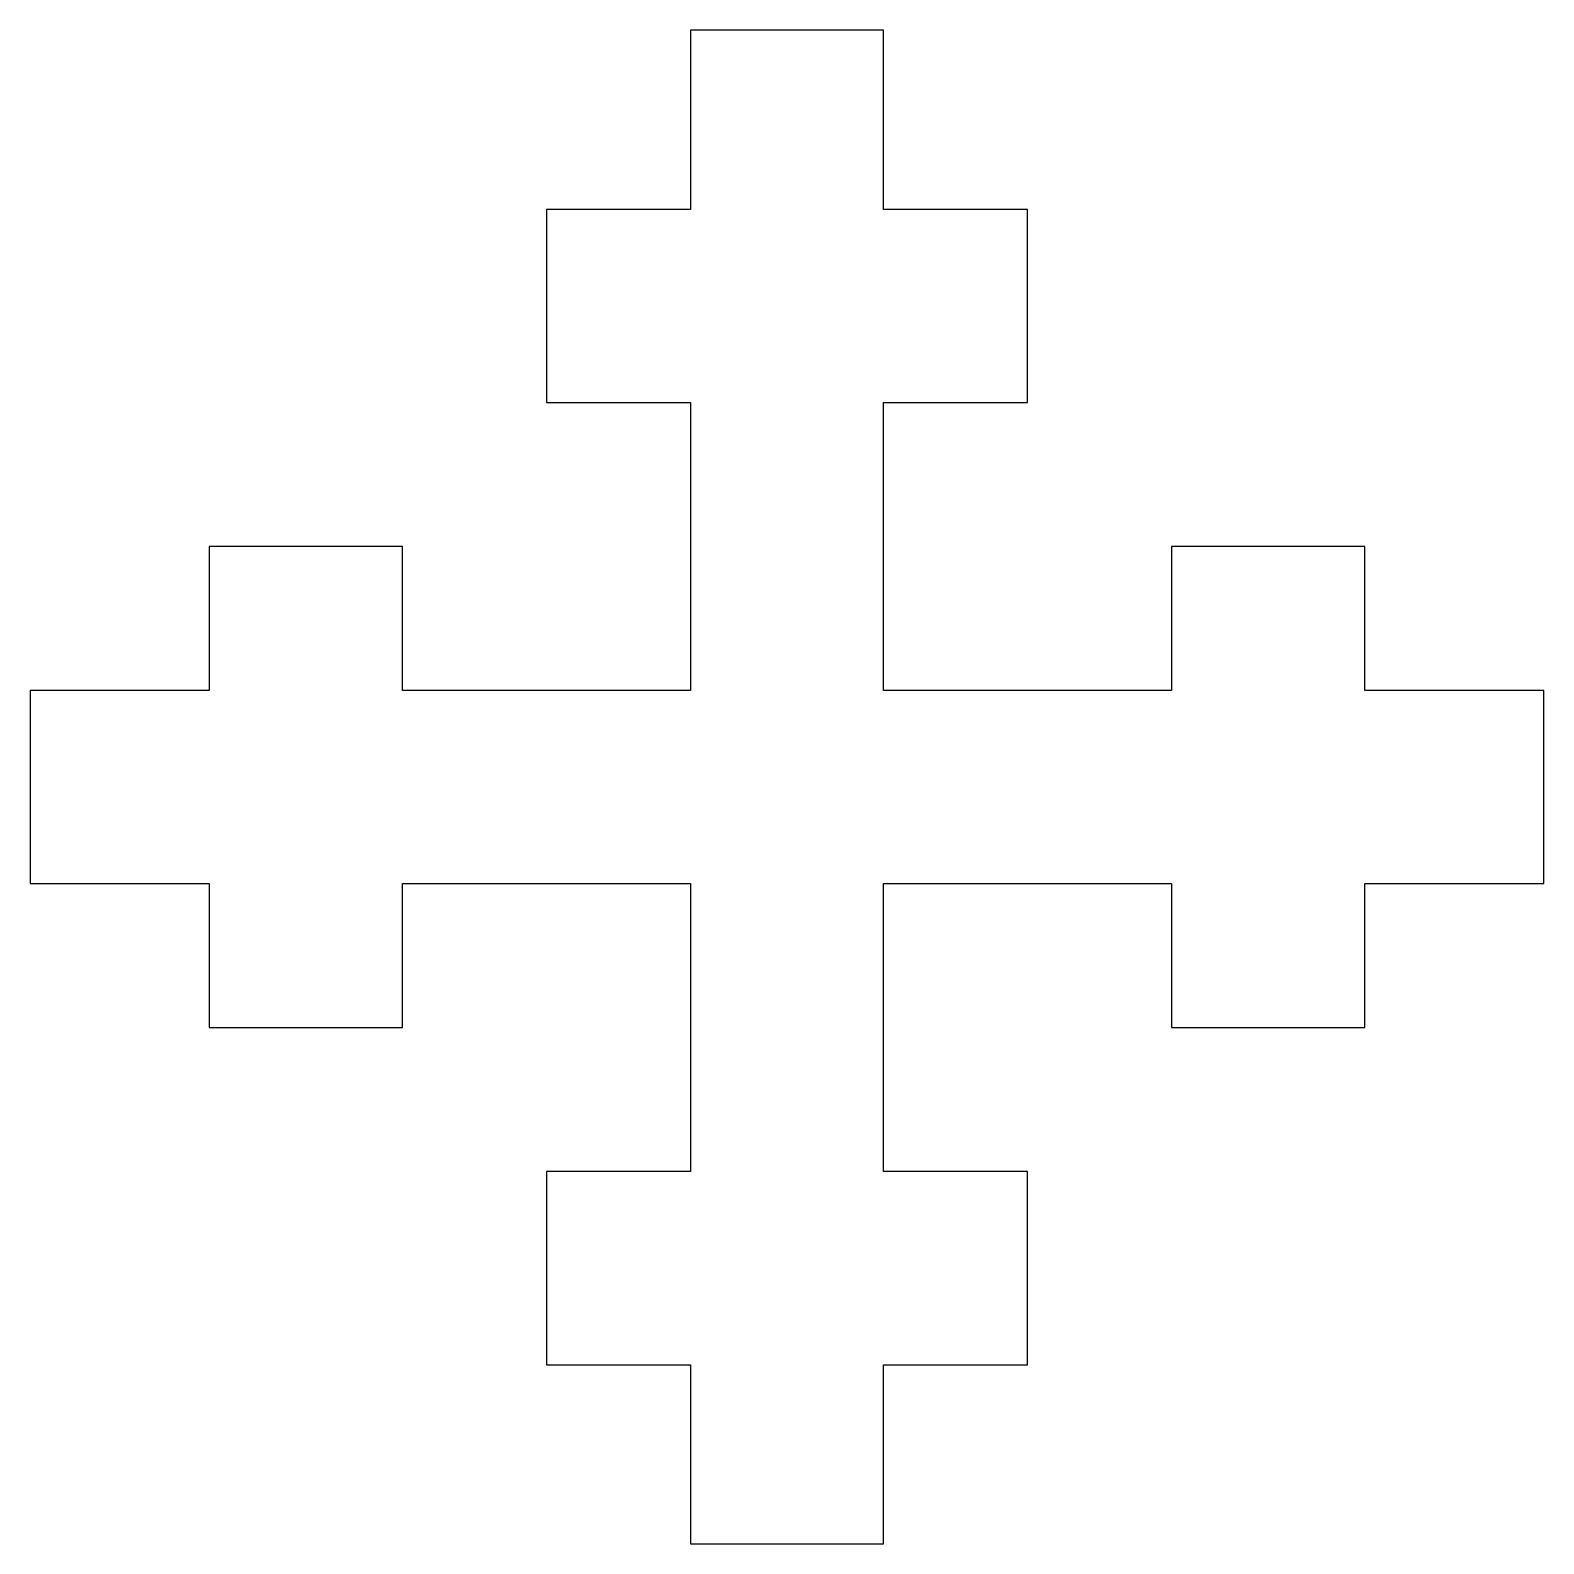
# Model space of a CAD drawing. Header units: centimetres. Extents: x -10.5 to 10.5, y -10.5 to 10.4.
import ezdxf

# ---------------------------------------------------------------- set-up
doc = ezdxf.new("R2010")
doc.units = ezdxf.units.CM
doc.header["$MEASUREMENT"] = 0
doc.layers.add('Layer 1', color=7, linetype='Continuous')

msp = doc.modelspace()

# ---------------------------------------------------------------- linework, layer by layer
at = {"layer": 'Layer 1'}
msp.add_open_spline([(10.46874, 1.31458), (10.46874, 1.31458), (10.46874, -1.35747), (10.46874, -1.35747), (10.46874, -1.35747), (10.46874, -1.35747), (7.99185, -1.35747), (7.99185, -1.35747), (7.99185, -1.35747), (7.99185, -1.35747), (7.99185, -3.34896), (7.99185, -3.34896), (7.99185, -3.34896), (7.99185, -3.34896), (5.31982, -3.34896), (5.31982, -3.34896), (5.31982, -3.34896), (5.31982, -3.34896), (5.31982, -1.35747), (5.31982, -1.35747), (5.31982, -1.35747), (5.31982, -1.35747), (1.33522, -1.35747), (1.33522, -1.35747), (1.33522, -1.35747), (1.33522, -1.35747), (1.33522, -5.3404), (1.33522, -5.3404), (1.33522, -5.3404), (1.33522, -5.3404), (3.32833, -5.3404), (3.32833, -5.3404), (3.32833, -5.3404), (3.32833, -5.3404), (3.32833, -8.0124), (3.32833, -8.0124), (3.32833, -8.0124), (3.32833, -8.0124), (1.33522, -8.0124), (1.33522, -8.0124), (1.33522, -8.0124), (1.33522, -8.0124), (1.33522, -10.48919), (1.33522, -10.48919), (1.33522, -10.48919), (1.33522, -10.48919), (-1.33514, -10.48919), (-1.33514, -10.48919), (-1.33514, -10.48919), (-1.33514, -10.48919), (-1.33514, -8.0124), (-1.33514, -8.0124), (-1.33514, -8.0124), (-1.33514, -8.0124), (-3.3283, -8.0124), (-3.3283, -8.0124), (-3.3283, -8.0124), (-3.3283, -8.0124), (-3.3283, -5.3404), (-3.3283, -5.3404), (-3.3283, -5.3404), (-3.3283, -5.3404), (-1.33514, -5.3404), (-1.33514, -5.3404), (-1.33514, -5.3404), (-1.33514, -5.3404), (-1.33514, -1.35747), (-1.33514, -1.35747), (-1.33514, -1.35747), (-1.33514, -1.35747), (-5.31982, -1.35747), (-5.31982, -1.35747), (-5.31982, -1.35747), (-5.31982, -1.35747), (-5.31982, -3.34896), (-5.31982, -3.34896), (-5.31982, -3.34896), (-5.31982, -3.34896), (-7.99177, -3.34896), (-7.99177, -3.34896), (-7.99177, -3.34896), (-7.99177, -3.34896), (-7.99177, -1.35747), (-7.99177, -1.35747), (-7.99177, -1.35747), (-7.99177, -1.35747), (-10.46874, -1.35747), (-10.46874, -1.35747), (-10.46874, -1.35747), (-10.46874, -1.35747), (-10.46874, 1.31458), (-10.46874, 1.31458), (-10.46874, 1.31458), (-10.46874, 1.31458), (-7.99177, 1.31458), (-7.99177, 1.31458), (-7.99177, 1.31458), (-7.99177, 1.31458), (-7.99177, 3.306), (-7.99177, 3.306), (-7.99177, 3.306), (-7.99177, 3.306), (-5.31982, 3.306), (-5.31982, 3.306), (-5.31982, 3.306), (-5.31982, 3.306), (-5.31982, 1.31458), (-5.31982, 1.31458), (-5.31982, 1.31458), (-5.31982, 1.31458), (-1.33514, 1.31458), (-1.33514, 1.31458), (-1.33514, 1.31458), (-1.33514, 1.31458), (-1.33514, 5.29749), (-1.33514, 5.29749), (-1.33514, 5.29749), (-1.33514, 5.29749), (-3.3283, 5.29749), (-3.3283, 5.29749), (-3.3283, 5.29749), (-3.3283, 5.29749), (-3.3283, 7.96949), (-3.3283, 7.96949), (-3.3283, 7.96949), (-3.3283, 7.96949), (-1.33514, 7.96949), (-1.33514, 7.96949), (-1.33514, 7.96949), (-1.33514, 7.96949), (-1.33514, 10.4481), (-1.33514, 10.4481), (-1.33514, 10.4481), (-1.33514, 10.4481), (1.33522, 10.4481), (1.33522, 10.4481), (1.33522, 10.4481), (1.33522, 10.4481), (1.33522, 7.96949), (1.33522, 7.96949), (1.33522, 7.96949), (1.33522, 7.96949), (3.32833, 7.96949), (3.32833, 7.96949), (3.32833, 7.96949), (3.32833, 7.96949), (3.32833, 5.29749), (3.32833, 5.29749), (3.32833, 5.29749), (3.32833, 5.29749), (1.33522, 5.29749), (1.33522, 5.29749), (1.33522, 5.29749), (1.33522, 5.29749), (1.33522, 1.31458), (1.33522, 1.31458), (1.33522, 1.31458), (1.33522, 1.31458), (5.31982, 1.31458), (5.31982, 1.31458), (5.31982, 1.31458), (5.31982, 1.31458), (5.31982, 3.306), (5.31982, 3.306), (5.31982, 3.306), (5.31982, 3.306), (7.99185, 3.306), (7.99185, 3.306), (7.99185, 3.306), (7.99185, 3.306), (7.99185, 1.31458), (7.99185, 1.31458), (7.99185, 1.31458), (7.99185, 1.31458), (10.46874, 1.31458), (10.46874, 1.31458)], degree=3, knots=[0, 0, 0, 0, 0.02222222, 0.02222222, 0.02222222, 0.02222222, 0.04444444, 0.04444444, 0.04444444, 0.04444444, 0.06666667, 0.06666667, 0.06666667, 0.06666667, 0.08888889, 0.08888889, 0.08888889, 0.08888889, 0.11111111, 0.11111111, 0.11111111, 0.11111111, 0.13333333, 0.13333333, 0.13333333, 0.13333333, 0.15555556, 0.15555556, 0.15555556, 0.15555556, 0.17777778, 0.17777778, 0.17777778, 0.17777778, 0.2, 0.2, 0.2, 0.2, 0.22222222, 0.22222222, 0.22222222, 0.22222222, 0.24444444, 0.24444444, 0.24444444, 0.24444444, 0.26666667, 0.26666667, 0.26666667, 0.26666667, 0.28888889, 0.28888889, 0.28888889, 0.28888889, 0.31111111, 0.31111111, 0.31111111, 0.31111111, 0.33333333, 0.33333333, 0.33333333, 0.33333333, 0.35555556, 0.35555556, 0.35555556, 0.35555556, 0.37777778, 0.37777778, 0.37777778, 0.37777778, 0.4, 0.4, 0.4, 0.4, 0.42222222, 0.42222222, 0.42222222, 0.42222222, 0.44444444, 0.44444444, 0.44444444, 0.44444444, 0.46666667, 0.46666667, 0.46666667, 0.46666667, 0.48888889, 0.48888889, 0.48888889, 0.48888889, 0.51111111, 0.51111111, 0.51111111, 0.51111111, 0.53333333, 0.53333333, 0.53333333, 0.53333333, 0.55555556, 0.55555556, 0.55555556, 0.55555556, 0.57777778, 0.57777778, 0.57777778, 0.57777778, 0.6, 0.6, 0.6, 0.6, 0.62222222, 0.62222222, 0.62222222, 0.62222222, 0.64444444, 0.64444444, 0.64444444, 0.64444444, 0.66666667, 0.66666667, 0.66666667, 0.66666667, 0.68888889, 0.68888889, 0.68888889, 0.68888889, 0.71111111, 0.71111111, 0.71111111, 0.71111111, 0.73333333, 0.73333333, 0.73333333, 0.73333333, 0.75555556, 0.75555556, 0.75555556, 0.75555556, 0.77777778, 0.77777778, 0.77777778, 0.77777778, 0.8, 0.8, 0.8, 0.8, 0.82222222, 0.82222222, 0.82222222, 0.82222222, 0.84444444, 0.84444444, 0.84444444, 0.84444444, 0.86666667, 0.86666667, 0.86666667, 0.86666667, 0.88888889, 0.88888889, 0.88888889, 0.88888889, 0.91111111, 0.91111111, 0.91111111, 0.91111111, 0.93333333, 0.93333333, 0.93333333, 0.93333333, 0.95555556, 0.95555556, 0.95555556, 0.95555556, 1, 1, 1, 1], dxfattribs=at)

doc.saveas('drawing.dxf')
